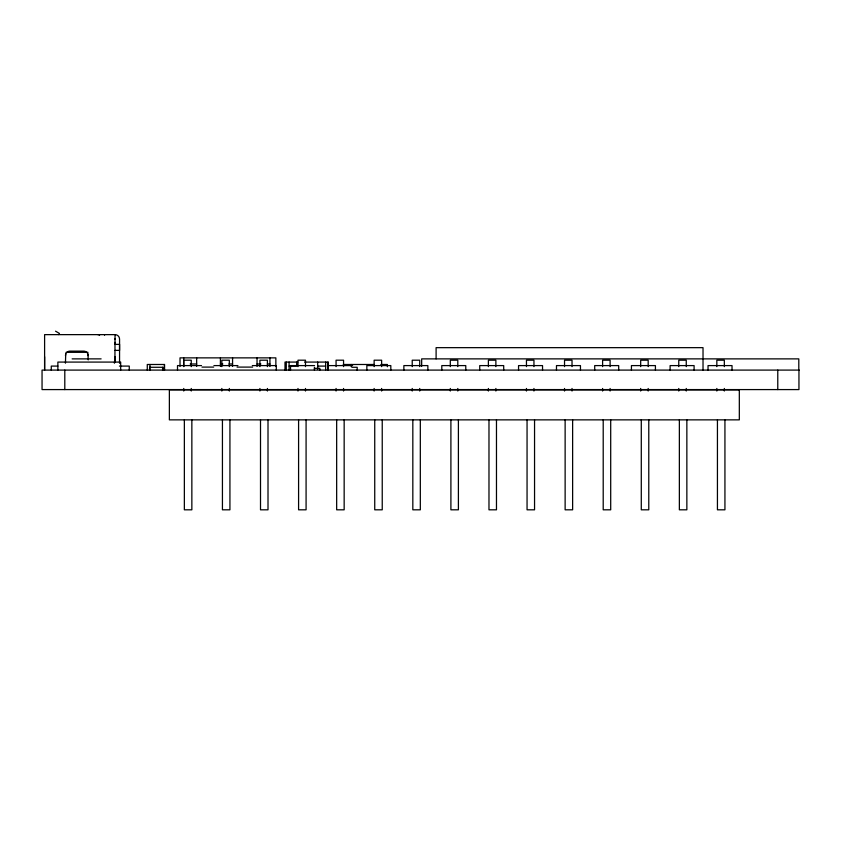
<?xml version="1.0" encoding="UTF-8"?>
<svg xmlns="http://www.w3.org/2000/svg" width="841" height="841" viewBox="0 0 841 841"><rect width="100%" height="100%" fill="white"/><g stroke="black" fill="none" stroke-linecap="round" stroke-linejoin="round"><path stroke-width="1.26" d="M44.605 368.947L44.605 356.721M115.059 356.731L114.397 363.217M115.059 358.623L114.891 362.482L115.059 334.634L44.605 334.634L44.605 370.261M65.44 363.186L65.714 354.072A4.499 4.499 0 0 1 69.94 351.128L83.732 351.128A4.499 4.499 0 0 1 87.948 354.072L88.221 359.906M65.44 355.627L65.714 354.072M58.754 334.634L59.438 333.435L55.548 331.186M115.059 344.379L119.559 344.379L119.559 350.382L115.059 350.382M66.05 352.326L88.021 352.326M72.147 358.876L101.12 358.876M297.756 362.082L285.004 362.082L285.004 370.093M304.547 362.082L328.263 362.082L328.263 370.093M190.182 363.985L196.657 363.985M220.416 363.985L222.844 363.985M228.92 363.985L232.568 363.985M257.041 363.985L260.91 363.985M267.354 363.985L269.929 363.985M343.265 364.489L374.119 364.489M380.815 364.489L387.365 364.489L387.365 366.729M201.493 365.593L177.504 365.593L177.504 370.093M213.929 365.593L237.919 365.593M252.311 365.593L276.29 365.593L276.29 370.093M314.523 365.593L290.534 365.593L290.534 370.093M328.61 365.593L352.6 365.593M57.871 366.087L51.28 366.087L51.28 370.093M119.411 366.087L129.262 366.087L129.262 370.093M289.083 366.087L296.673 366.087L296.673 362.082M317.688 366.087L325.656 366.087M201.977 367.096L213.667 367.096M237.057 367.096L252.647 367.096M351.98 367.286L357.194 367.286L357.194 370.429M314.418 368.337L319.811 368.337L319.811 370.093M87.948 354.072L88.221 355.627M798.803 370.093L798.803 358.876L421.667 358.876L421.667 366.35M777.778 370.093L777.778 389.583M732.027 370.093L732.027 365.593L708.038 365.593L708.038 370.093M724.931 419.859L724.931 509.814L717.436 509.814L717.436 419.859M724.332 366.623L724.332 360.2L716.837 360.2L716.837 366.623M724.332 388.468L724.332 391.033M716.837 388.468L716.837 391.033M703.023 370.093L703.023 347.659L436.101 347.659L436.101 358.876M694.098 370.093L694.098 365.593L670.109 365.593L670.109 370.093M686.855 419.859L686.855 509.814L679.36 509.814L679.36 419.859M686.256 366.623L686.256 360.2L678.761 360.2L678.761 366.623M686.256 388.468L686.256 391.033M678.761 388.468L678.761 391.033M655.423 370.093L655.423 365.593L631.433 365.593L631.433 370.093M648.779 419.859L648.779 509.814L641.284 509.814L641.284 419.859M648.18 366.623L648.18 360.2L640.684 360.2L640.684 366.623M648.18 388.468L648.18 391.033M640.684 388.468L640.684 391.033M618.692 370.093L618.692 365.593L594.703 365.593L594.703 370.093M610.703 419.859L610.703 509.814L603.207 509.814L603.207 419.859M610.103 366.623L610.103 360.2L602.608 360.2L602.608 366.623M610.103 388.468L610.103 391.033M602.608 388.468L602.608 391.033M580.458 370.093L580.458 365.593L556.479 365.593L556.479 370.093M572.626 419.859L572.626 509.814L565.131 509.814L565.131 419.859M572.027 366.623L572.027 360.2L564.532 360.2L564.532 366.623M572.027 388.468L572.027 391.033M564.532 388.468L564.532 391.033M542.54 370.093L542.54 365.593L518.55 365.593L518.55 370.093M534.55 419.859L534.55 509.814L527.055 509.814L527.055 419.859M533.951 366.623L533.951 360.2L526.455 360.2L526.455 366.623M533.951 388.468L533.951 391.033M526.455 388.468L526.455 391.033M503.706 370.093L503.706 365.593L479.727 365.593L479.727 370.093M496.474 419.859L496.474 509.814L488.978 509.814L488.978 419.859M495.875 366.623L495.875 360.2L488.379 360.2L488.379 366.623M495.875 388.468L495.875 391.033M488.379 388.468L488.379 391.033M465.777 370.093L465.777 365.593L441.798 365.593L441.798 370.093M458.398 419.859L458.398 509.814L450.902 509.814L450.902 419.859M457.798 366.623L457.798 360.2L450.303 360.2L450.303 366.623M457.798 388.468L457.798 391.033M450.303 388.468L450.303 391.033M427.859 370.093L427.859 365.593L403.869 365.593L403.869 370.093M420.321 419.859L420.321 509.814L412.826 509.814L412.826 419.859M419.722 366.623L419.722 360.2L412.227 360.2L412.227 366.623M419.722 388.468L419.722 391.033M412.227 388.468L412.227 391.033M390.823 370.093L390.823 365.593L366.844 365.593L366.844 370.093M382.235 419.859L382.235 509.814L374.739 509.814L374.739 419.859M381.635 366.623L381.635 360.2L374.14 360.2L374.14 366.623M381.635 388.468L381.635 391.033M374.14 388.468L374.14 391.033M351.233 364.489L351.233 366.729M344.158 419.859L344.158 509.814L336.663 509.814L336.663 419.859M343.559 366.623L343.559 360.2L336.064 360.2L336.064 366.623M343.559 388.468L343.559 391.033M336.064 388.468L336.064 391.033M327.937 362.082L327.937 370.093M325.656 362.082L325.656 370.093M317.688 362.082L317.688 369.094M314.418 367.286L314.418 370.093M306.082 419.859L306.082 509.814L298.587 509.814L298.587 419.859M305.483 366.623L305.483 360.2L297.987 360.2L297.987 366.623M305.483 388.468L305.483 391.033M297.987 388.468L297.987 391.033M289.083 362.082L289.083 370.093M286.276 362.082L286.276 370.093M275.859 366.424L275.859 357.867L180.016 357.867L180.016 366.424M269.929 357.867L269.929 366.424M268.006 419.859L268.006 509.814L260.51 509.814L260.51 419.859M267.406 366.623L267.406 360.2L259.911 360.2L259.911 366.623M267.406 388.468L267.406 391.033M259.911 388.468L259.911 391.033M257.041 357.867L257.041 366.424M232.568 357.867L232.568 366.424M229.929 419.859L229.929 509.814L222.434 509.814L222.434 419.859M229.33 366.623L229.33 360.2L221.835 360.2L221.835 366.623M229.33 388.468L229.33 391.033M221.835 388.468L221.835 391.033M220.416 357.867L220.416 366.424M196.657 357.867L196.657 366.424M191.853 419.859L191.853 509.814L184.358 509.814L184.358 419.859M191.254 366.623L191.254 360.2L183.759 360.2L183.759 366.623M191.254 388.468L191.254 391.033M183.759 388.468L183.759 391.033M183.695 357.867L183.695 366.424M164.552 370.093L164.552 364.489L147.28 364.489L147.28 370.093M164.384 364.489L164.384 370.093M163.059 370.429L163.059 367.286L149.582 367.286L149.582 370.429M162.607 367.286L162.607 370.429M149.961 364.489L150.034 370.429M120.673 370.093L120.673 362.082L57.871 362.082L57.871 370.093M119.559 363.333L119.559 339.133A4.499 4.499 0 0 0 115.059 334.634M104.568 334.634L104.568 335.181M64.799 370.093L64.799 389.583M115.059 342.34A4.499 2.576 0 0 1 114.839 343.139M115.059 338.66A4.499 2.576 0 0 1 114.839 339.449M97.819 334.634A2.996 2.996 0 0 1 99.585 335.212M798.95 370.093L42.05 370.093L42.05 389.583L798.95 389.583L798.95 370.093M739.323 389.877L169.367 389.877L169.367 419.859L739.323 419.859L739.323 389.877"/></g></svg>
